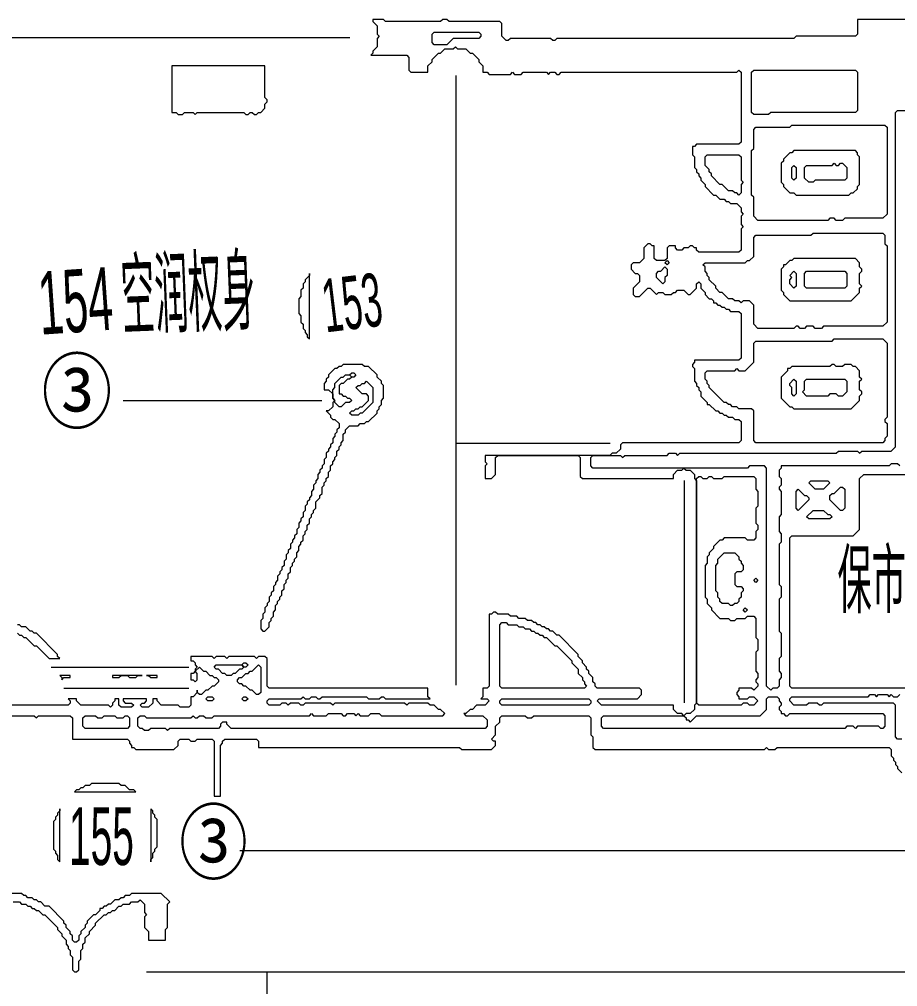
# Model space of a CAD drawing. Header units: millimetres. Extents: x 1 to 419, y 0 to 297.
# Drawn here: x 114.63 to 150.98, y 184.78 to 224.8 of the extents above; entities that cross this region are included whole.
import ezdxf

# ---------------------------------------------------------------- set-up
doc = ezdxf.new("R2010")
doc.units = ezdxf.units.MM
for name, color, linetype, lineweight in [('OCR_TEXT', 6, 'CONTINUOUS', 0), ('TRACE_CURVE', 6, 'CONTINUOUS', 0), ('TRACE_STRAIGHT', 5, 'CONTINUOUS', 0), ('TRACE_TEXT_SYMBOL', 6, 'CONTINUOUS', 0)]:
    doc.layers.add(name, color=color, linetype=linetype, lineweight=lineweight)
doc.styles.add('wqy-unicode', font='wqy-unicode')

msp = doc.modelspace()

# ---------------------------------------------------------------- linework, layer by layer
at = {"layer": 'TRACE_CURVE', "color": 6}
for points in [[(129.26, 224.803), (129.26, 224.716), (129.435, 224.541), (129.435, 224.19), (129.522, 224.103), (129.435, 224.015), (129.435, 223.665), (129.26, 223.49), (129.26, 223.402), (129.172, 223.315), (130.661, 223.315), (130.748, 223.227), (130.748, 222.701), (130.836, 222.614), (131.537, 222.614), (131.537, 222.877), (131.712, 223.052), (131.712, 223.139), (131.974, 223.402), (132.062, 223.402), (132.237, 223.577), (132.588, 223.577), (132.675, 223.665), (132.763, 223.577), (133.113, 223.577), (133.288, 223.402), (133.376, 223.402), (133.638, 223.139), (133.638, 223.052), (133.814, 222.877), (133.814, 222.614), (133.989, 222.614), (134.076, 222.526), (134.952, 222.526), (135.04, 222.614), (135.127, 222.526), (135.39, 222.526), (135.477, 222.614), (136.441, 222.614), (136.528, 222.526), (136.616, 222.614), (136.791, 222.614), (136.879, 222.526), (136.966, 222.526), (137.054, 222.614), (144.322, 222.614), (144.41, 222.701), (144.498, 222.614), (144.498, 219.724), (144.41, 219.636), (142.659, 219.636), (142.571, 219.549), (142.483, 219.549), (142.483, 219.199), (142.571, 219.111), (142.571, 218.673), (142.659, 218.585), (142.659, 218.498), (142.746, 218.41), (142.746, 218.323), (142.834, 218.235), (142.834, 218.148), (143.009, 217.972), (143.009, 217.885)], [(153.08, 224.803), (149.314, 224.803), (149.314, 224.19), (149.227, 224.103), (146.775, 224.103), (146.687, 224.015), (136.879, 224.015), (136.791, 223.928), (136.704, 223.928), (136.616, 224.015), (134.952, 224.015), (134.864, 223.928), (134.777, 223.928), (134.602, 224.103), (134.602, 224.628), (134.514, 224.716), (132.412, 224.716), (132.325, 224.803), (132.15, 224.803), (132.062, 224.716), (129.785, 224.716), (129.698, 224.803), (129.26, 224.803)], [(146.074, 205.449), (146.074, 205.362), (146.162, 205.274), (146.162, 204.311), (146.074, 204.223), (146.074, 203.61), (146.162, 203.523), (146.162, 203.172), (146.074, 203.085), (146.074, 201.421), (146.162, 201.333), (146.162, 200.895), (146.074, 200.808), (146.074, 199.494), (146.162, 199.407), (146.162, 198.443), (146.074, 198.356), (146.074, 197.83), (146.162, 197.743), (146.162, 197.568), (146.074, 197.48), (146.074, 197.217), (145.986, 197.13), (145.811, 197.13), (145.724, 197.042), (145.549, 197.217), (145.549, 206.238), (145.461, 206.325), (144.848, 206.325), (144.76, 206.238), (138.367, 206.238), (138.28, 206.325), (138.28, 206.675), (138.367, 206.763), (139.506, 206.763), (139.593, 206.675), (139.681, 206.763), (141.433, 206.763), (141.52, 206.851), (141.783, 206.851), (141.87, 206.763), (141.958, 206.851), (148.438, 206.851), (148.526, 206.938), (149.314, 206.938), (149.402, 206.851), (149.489, 206.938), (150.715, 206.938), (150.891, 207.113), (150.891, 220.95)], [(150.891, 220.95), (150.978, 221.038), (151.328, 221.038)], [(143.009, 217.885), (143.359, 217.535), (143.447, 217.535), (143.622, 217.359), (143.797, 217.359), (143.885, 217.272), (143.972, 217.272), (144.06, 217.184), (144.322, 217.184), (144.498, 217.009), (144.498, 216.834), (144.585, 216.746), (144.498, 216.659), (144.498, 216.309), (144.585, 216.221), (144.498, 216.133), (144.498, 215.258), (144.41, 215.17), (142.746, 215.17), (142.659, 215.258), (142.659, 215.345), (142.571, 215.345), (142.483, 215.433), (142.396, 215.433), (142.308, 215.345), (142.133, 215.345), (142.046, 215.258), (141.87, 215.258), (141.783, 215.345), (141.783, 215.433), (141.52, 215.433), (141.433, 215.345), (141.433, 214.907), (141.345, 214.82), (140.995, 214.82), (140.907, 214.907), (140.907, 215.433), (140.82, 215.433), (140.732, 215.52), (140.644, 215.52), (140.469, 215.345), (140.469, 214.907), (140.294, 214.732), (140.031, 214.732), (139.944, 214.645), (139.944, 214.47), (140.119, 214.294), (140.206, 214.294), (140.294, 214.207), (140.294, 213.944), (140.031, 213.681), (140.031, 213.419), (140.119, 213.331), (140.294, 213.331), (140.644, 213.681), (140.732, 213.681), (140.995, 213.419), (141.082, 213.506), (141.257, 213.506), (141.345, 213.419), (141.608, 213.419), (141.695, 213.506), (141.783, 213.506), (141.87, 213.594)], [(141.87, 213.594), (142.133, 213.594), (142.308, 213.419), (142.396, 213.419), (142.659, 213.681), (142.659, 213.856), (142.746, 213.944), (142.834, 213.856), (142.834, 213.681), (143.009, 213.506), (143.009, 213.419), (143.184, 213.243), (143.272, 213.243), (143.359, 213.156), (143.359, 213.068), (143.447, 213.068), (143.534, 212.981), (143.622, 212.981), (143.709, 212.893), (143.797, 212.893), (143.885, 212.806), (143.972, 212.806), (144.06, 212.718), (144.41, 212.718), (144.498, 212.63), (144.498, 210.791), (144.41, 210.704), (142.571, 210.704), (142.571, 210.616), (142.483, 210.529), (142.483, 210.441), (142.571, 210.354), (142.571, 209.828), (142.659, 209.74), (142.659, 209.653), (142.746, 209.565), (142.746, 209.478), (142.834, 209.39), (142.834, 209.215), (143.096, 208.952), (143.096, 208.865), (143.184, 208.865), (143.447, 208.602), (143.534, 208.602), (143.622, 208.514), (143.709, 208.514), (143.797, 208.427), (143.885, 208.427), (143.972, 208.339), (144.147, 208.339), (144.235, 208.252), (144.41, 208.252), (144.498, 208.164), (144.498, 207.376), (144.41, 207.288), (139.593, 207.288), (139.506, 207.201), (139.506, 207.026), (139.331, 206.851), (139.156, 206.851), (139.068, 206.763), (133.901, 206.763), (133.901, 206.5), (133.989, 206.413)], [(133.989, 206.413), (133.901, 206.325), (133.901, 205.8), (134.164, 205.8), (134.339, 205.975), (134.339, 206.675), (134.427, 206.763), (137.754, 206.763), (137.842, 206.675), (137.842, 205.887), (137.93, 205.8), (141.695, 205.8), (141.695, 205.975), (141.87, 206.15), (142.046, 206.15), (142.133, 206.238), (142.221, 206.15), (142.396, 206.15), (142.571, 205.975), (142.571, 205.8), (142.659, 205.712), (142.659, 196.517), (142.571, 196.429), (142.571, 196.254), (142.396, 196.079), (142.221, 196.079), (142.133, 195.991), (142.046, 196.079), (141.87, 196.079), (141.695, 196.254), (141.695, 196.429), (138.718, 196.429), (138.543, 196.604), (138.63, 196.692), (140.206, 196.692), (140.382, 196.867), (140.382, 197.042), (140.294, 197.13), (138.543, 197.13), (138.455, 197.217), (138.455, 197.305), (138.367, 197.393), (138.367, 197.568), (138.192, 197.743), (138.192, 197.83), (138.105, 197.918), (138.105, 198.006), (137.93, 198.181), (137.93, 198.268), (137.754, 198.443), (137.754, 198.531), (136.966, 199.319), (136.879, 199.319), (136.704, 199.494), (136.616, 199.494), (136.528, 199.582), (136.441, 199.582), (136.353, 199.669), (136.266, 199.669), (136.178, 199.757), (136.09, 199.757), (136.003, 199.845), (135.915, 199.845), (135.828, 199.932)], [(151.066, 206.325), (150.978, 206.413), (150.715, 206.413), (150.628, 206.325), (146.162, 206.325), (146.162, 206.238), (146.074, 206.15), (146.074, 205.887), (146.162, 205.8), (146.162, 205.537), (146.074, 205.449)], [(142.659, 205.8), (142.746, 205.887), (142.834, 205.887), (142.921, 205.8), (143.096, 205.8), (143.184, 205.887), (143.272, 205.887), (143.359, 205.8), (143.709, 205.8), (143.797, 205.887), (145.023, 205.887), (145.111, 205.8), (145.111, 205.362), (145.198, 205.274), (145.198, 204.661), (145.111, 204.574), (145.111, 203.961), (145.198, 203.873), (145.198, 203.698), (145.111, 203.61), (145.111, 203.348), (145.023, 203.26), (144.76, 203.26), (144.673, 203.348), (143.797, 203.348), (143.709, 203.26), (143.622, 203.26), (143.359, 202.997), (143.359, 202.91), (143.184, 202.735), (143.184, 202.647), (143.096, 202.559), (143.096, 202.297), (143.009, 202.209), (143.009, 200.895), (143.096, 200.808), (143.096, 200.633), (143.272, 200.458), (143.272, 200.37), (143.622, 200.02), (143.972, 200.02), (144.06, 199.932), (144.235, 199.932), (144.322, 200.02), (144.673, 200.02), (144.76, 200.107), (145.023, 200.107), (145.111, 200.02), (145.111, 199.232), (145.198, 199.144), (145.198, 198.706), (145.111, 198.619), (145.111, 197.83), (145.198, 197.743), (145.198, 197.568), (145.111, 197.48), (145.111, 197.393), (145.198, 197.305), (145.198, 197.217), (145.023, 197.042), (144.935, 197.13), (144.41, 197.13), (144.41, 197.042), (144.322, 196.955)], [(144.322, 196.955), (144.322, 196.867), (144.41, 196.779), (144.41, 196.692), (144.76, 196.692), (144.848, 196.779), (145.023, 196.779), (145.198, 196.604), (145.023, 196.429), (144.848, 196.429), (144.76, 196.517), (144.585, 196.517), (144.498, 196.429), (142.746, 196.429), (142.659, 196.517), (142.659, 205.8)], [(152.204, 198.356), (152.204, 198.181), (152.292, 198.093), (152.292, 197.918), (152.467, 197.743), (152.467, 197.655), (152.905, 197.217), (152.817, 197.13), (146.599, 197.13), (146.512, 197.217), (146.512, 203.348), (146.599, 203.435), (149.139, 203.435), (149.402, 203.698), (149.402, 205.8), (149.577, 205.975)], [(149.577, 205.975), (155.707, 205.975)], [(135.828, 199.932), (135.653, 199.932), (135.565, 200.02), (135.302, 200.02), (135.215, 200.107), (134.952, 200.107), (134.864, 200.195), (134.427, 200.195), (134.339, 200.282), (134.251, 200.282), (134.164, 200.195), (134.076, 200.195), (134.076, 197.217), (133.989, 197.13), (133.814, 197.13), (133.814, 196.779), (133.726, 196.692), (133.989, 196.692), (134.076, 196.604), (133.901, 196.429), (133.551, 196.429), (133.376, 196.254), (133.288, 196.254), (133.113, 196.079), (133.025, 196.079), (133.113, 195.991), (133.814, 195.991), (133.989, 195.816), (133.989, 195.553), (133.901, 195.466), (123.392, 195.466), (123.217, 195.641), (123.217, 195.729), (123.042, 195.729), (122.954, 195.641), (122.954, 195.553), (122.867, 195.466), (120.853, 195.466), (120.765, 195.378), (120.677, 195.466), (120.064, 195.466), (119.977, 195.378), (119.802, 195.378), (119.714, 195.466), (119.627, 195.466), (119.539, 195.553), (119.539, 195.904), (119.627, 195.991), (119.802, 195.991), (119.889, 195.904), (121.728, 195.904), (121.816, 195.991), (121.903, 195.904), (121.991, 195.904), (122.079, 195.991), (122.254, 195.991), (122.341, 195.904), (122.604, 195.904), (122.692, 195.991), (126.632, 195.991), (126.72, 196.079), (126.808, 195.991), (127.333, 195.991), (127.421, 196.079)], [(114.547, 199.407), (114.635, 199.319), (114.722, 199.319), (114.81, 199.232), (114.898, 199.232), (115.248, 198.881), (115.335, 198.881), (115.861, 198.356), (116.299, 198.356), (116.211, 198.443), (116.211, 198.531), (115.335, 199.407), (115.248, 199.407), (115.16, 199.494), (115.073, 199.494), (114.898, 199.669), (114.722, 199.669), (114.635, 199.757), (114.547, 199.757)], [(124.356, 198.443), (123.305, 198.443), (123.217, 198.356), (123.129, 198.443), (122.779, 198.443), (122.692, 198.356), (122.604, 198.443), (121.728, 198.443), (121.728, 198.268), (121.816, 198.268), (121.903, 198.181), (121.903, 198.093), (121.991, 198.006), (121.903, 197.918), (121.903, 197.83), (121.816, 197.743), (121.728, 197.743), (121.728, 197.48), (121.816, 197.48), (121.903, 197.393), (121.991, 197.48), (121.991, 197.743), (121.903, 197.83), (122.079, 198.006), (122.254, 197.83), (122.341, 197.83), (122.516, 197.655), (122.604, 197.655), (122.692, 197.568), (122.779, 197.568), (122.867, 197.48), (122.867, 197.393), (122.692, 197.217), (122.604, 197.217), (122.429, 197.042), (122.341, 197.042), (122.166, 196.867), (122.079, 196.867), (121.991, 196.955), (121.991, 197.042), (121.991, 196.955), (121.816, 196.779), (121.728, 196.779), (121.728, 196.429), (121.641, 196.342), (121.29, 196.342), (121.203, 196.429), (120.502, 196.429), (120.327, 196.604), (120.327, 196.692), (120.152, 196.692), (120.152, 196.517), (119.977, 196.342), (119.714, 196.342), (119.627, 196.429), (119.714, 196.517), (119.802, 196.517), (119.889, 196.604), (119.889, 196.692), (118.926, 196.692), (118.926, 196.604), (119.013, 196.517), (119.276, 196.517), (119.364, 196.429)], [(127.421, 196.079), (127.946, 196.079), (128.034, 195.991), (128.121, 195.991), (128.209, 196.079), (128.472, 196.079), (128.559, 195.991), (128.647, 196.079), (128.734, 195.991), (129.085, 195.991), (129.172, 196.079), (129.522, 196.079), (129.61, 195.991), (132.15, 195.991), (132.237, 196.079), (132.062, 196.254), (131.974, 196.254), (131.799, 196.429), (131.624, 196.429), (131.537, 196.517), (130.748, 196.517), (130.661, 196.429), (130.573, 196.517), (127.683, 196.517), (127.596, 196.429), (127.508, 196.517), (126.457, 196.517), (126.37, 196.429), (126.282, 196.429), (126.195, 196.517), (125.844, 196.517), (125.757, 196.429), (125.669, 196.517), (125.494, 196.517), (125.406, 196.429), (124.969, 196.429), (124.881, 196.517), (124.881, 196.604), (124.969, 196.692), (126.282, 196.692), (126.37, 196.779), (126.457, 196.692), (126.632, 196.692), (126.72, 196.779), (126.895, 196.779), (126.983, 196.692), (127.07, 196.692), (127.158, 196.779), (128.997, 196.779), (129.085, 196.692), (129.522, 196.692), (129.61, 196.779), (129.698, 196.779), (129.785, 196.692), (131.624, 196.692), (131.537, 196.779), (131.537, 197.13), (124.969, 197.13), (124.881, 197.217), (124.881, 198.356), (124.793, 198.443), (124.531, 198.443), (124.443, 198.356), (124.356, 198.443)], [(119.364, 196.429), (119.276, 196.342), (118.838, 196.342), (118.751, 196.429), (118.751, 196.692), (118.576, 196.692), (118.576, 196.604), (118.488, 196.517), (118.488, 196.429), (118.4, 196.342), (118.313, 196.429), (117.174, 196.429), (116.999, 196.604), (116.999, 196.692), (116.649, 196.692), (116.737, 196.604), (116.737, 196.517), (116.649, 196.429), (113.058, 196.429)], [(151.153, 195.028), (150.978, 195.028), (150.891, 195.116), (150.891, 196.429), (150.803, 196.517), (147.913, 196.517), (147.825, 196.429), (147.738, 196.429), (147.65, 196.517), (147.3, 196.517), (147.212, 196.429), (146.687, 196.429), (146.512, 196.604), (146.512, 196.692), (146.599, 196.779), (149.752, 196.779), (149.84, 196.867), (150.015, 196.867), (150.102, 196.779), (150.19, 196.867), (150.54, 196.867), (150.628, 196.779), (150.715, 196.867), (150.803, 196.779), (150.978, 196.779), (151.066, 196.867)], [(113.058, 195.991), (115.248, 195.991), (115.335, 195.904), (115.423, 195.991), (116.737, 195.991), (116.824, 195.904), (116.824, 195.028), (119.101, 195.028), (119.189, 194.94), (119.189, 194.853), (119.276, 194.765), (119.276, 194.678), (119.364, 194.678), (119.451, 194.59), (121.028, 194.59), (121.203, 194.765), (121.203, 194.94), (121.29, 195.028), (121.641, 195.028), (121.728, 194.94), (121.903, 194.94), (121.991, 195.028), (122.604, 195.028), (122.692, 194.94), (122.692, 192.664), (122.954, 192.664), (122.954, 194.765), (123.042, 194.853), (123.042, 194.94), (123.129, 195.028), (124.443, 195.028), (124.531, 194.94), (124.531, 194.678), (132.85, 194.678), (132.938, 194.59), (134.164, 194.59), (134.339, 194.765), (134.339, 194.94), (134.251, 194.94), (134.164, 195.028), (134.339, 195.203), (134.339, 195.553), (134.514, 195.729), (134.514, 195.904), (134.602, 195.991), (135.565, 195.991), (135.653, 195.904), (135.828, 195.904), (135.915, 195.991), (138.192, 195.991), (138.28, 195.904), (138.28, 195.203), (138.367, 195.116), (138.367, 194.678), (138.455, 194.59), (145.461, 194.59)], [(145.461, 194.59), (145.549, 194.678), (145.636, 194.59), (145.899, 194.59), (145.986, 194.678), (150.628, 194.678), (150.715, 194.59), (150.715, 194.327), (150.803, 194.24), (150.803, 194.152), (150.891, 194.065), (150.891, 193.977), (150.978, 193.89), (150.978, 193.802), (151.153, 193.627)]]:
    msp.add_lwpolyline(points, dxfattribs=at)
for points in [[(131.712, 224.19), (131.799, 224.278), (133.638, 224.278), (133.726, 224.19), (133.726, 224.103), (133.638, 224.015), (132.588, 224.015), (132.325, 223.752), (131.799, 223.752), (131.712, 223.84)], [(144.935, 222.614), (145.023, 222.701), (149.227, 222.701), (149.314, 222.614), (149.314, 221.038), (149.227, 220.95), (145.724, 220.95), (145.636, 220.862), (145.023, 220.862), (144.935, 220.95)], [(146.512, 220.337), (146.599, 220.425), (150.453, 220.425), (150.54, 220.337), (150.54, 216.746), (150.365, 216.571), (148.789, 216.571), (148.701, 216.484), (148.438, 216.484), (148.351, 216.571), (148.176, 216.571), (148.088, 216.484), (145.198, 216.484), (145.023, 216.659), (145.023, 217.447), (144.935, 217.535), (144.935, 219.374), (145.023, 219.461), (145.023, 220.249), (145.111, 220.337)], [(143.009, 219.111), (143.096, 219.199), (144.41, 219.199), (144.498, 219.111), (144.498, 218.148), (144.585, 218.06), (144.498, 217.972), (144.498, 217.622), (144.41, 217.535), (144.322, 217.622), (144.235, 217.622), (144.147, 217.71), (143.972, 217.71), (143.709, 217.972), (143.622, 217.972), (143.272, 218.323), (143.272, 218.41), (143.184, 218.498), (143.184, 218.585), (143.009, 218.761)], [(147.388, 215.871), (147.475, 215.958), (150.365, 215.958), (150.453, 215.871), (150.453, 215.52), (150.54, 215.433), (150.54, 212.28), (150.365, 212.105), (147.913, 212.105), (147.825, 212.017), (147.563, 212.017), (147.475, 212.105), (147.212, 212.105), (147.125, 212.017), (146.95, 212.017), (146.862, 212.105), (146.775, 212.105), (146.687, 212.017), (145.198, 212.017), (145.023, 212.193), (145.023, 212.981), (144.848, 213.156), (144.585, 213.156), (144.498, 213.068), (144.41, 213.156), (144.235, 213.156), (144.147, 213.243), (143.972, 213.243), (143.709, 213.506), (143.622, 213.506), (143.447, 213.681), (143.447, 213.769), (143.184, 214.032), (143.184, 214.119), (143.096, 214.207), (143.096, 214.294), (143.009, 214.382), (143.009, 214.557), (142.921, 214.645), (143.009, 214.732), (144.673, 214.732), (144.76, 214.82), (144.848, 214.82), (145.023, 214.995), (145.023, 215.783), (145.111, 215.871)], [(141.345, 214.557), (141.433, 214.47), (141.433, 214.207), (141.345, 214.119), (141.345, 213.944), (141.257, 213.856), (140.995, 214.119), (140.995, 214.294), (141.082, 214.382), (141.17, 214.382)], [(141.345, 214.732), (141.433, 214.82), (141.52, 214.732), (141.433, 214.645)], [(148.263, 211.492), (148.351, 211.58), (150.365, 211.58), (150.54, 211.404), (150.54, 208.339), (150.453, 208.252), (150.453, 208.164), (150.54, 208.077), (150.54, 207.551), (150.453, 207.464), (150.453, 207.376), (150.365, 207.288), (145.111, 207.288), (145.023, 207.376), (145.023, 208.602), (144.935, 208.69), (144.41, 208.69), (144.322, 208.777), (144.147, 208.777), (144.06, 208.865), (143.972, 208.865), (143.885, 208.952), (143.797, 208.952), (143.184, 209.565), (143.184, 209.653), (143.096, 209.74), (143.096, 209.828), (143.009, 209.916), (143.009, 210.178), (143.096, 210.266), (144.235, 210.266), (144.322, 210.354), (144.41, 210.266), (144.673, 210.266), (145.023, 210.616), (145.023, 211.404), (145.111, 211.492)], [(147.3, 205.624), (147.388, 205.712), (148.088, 205.712), (148.176, 205.624), (147.913, 205.362), (147.563, 205.362)], [(146.775, 205.274), (146.862, 205.362), (147.125, 205.099), (147.212, 205.099), (147.3, 205.011), (147.3, 204.924), (146.862, 204.486), (146.775, 204.574)], [(148.614, 205.449), (148.701, 205.449), (148.789, 205.362), (148.789, 204.574), (148.701, 204.486), (148.614, 204.486), (148.176, 204.924), (148.176, 205.099), (148.263, 205.187), (148.351, 205.187)], [(147.475, 204.486), (147.913, 204.486), (148.088, 204.311), (148.176, 204.311), (148.263, 204.223), (148.176, 204.136), (147.3, 204.136), (147.212, 204.223)], [(143.797, 202.735), (144.235, 202.735), (144.41, 202.559), (144.41, 202.472), (144.498, 202.384), (144.498, 202.297), (144.585, 202.209), (144.585, 202.034), (144.498, 201.946), (144.322, 201.946), (144.235, 201.859), (144.235, 201.421), (144.322, 201.333), (144.498, 201.333), (144.585, 201.246), (144.585, 201.158), (144.498, 201.071), (144.498, 200.895), (144.41, 200.808), (144.41, 200.72), (144.322, 200.633), (144.235, 200.633), (144.147, 200.545), (144.06, 200.545), (143.972, 200.633), (143.709, 200.633), (143.622, 200.72), (143.622, 200.808), (143.534, 200.895), (143.534, 201.071), (143.447, 201.158), (143.447, 202.209), (143.534, 202.297), (143.534, 202.472)], [(145.023, 201.596), (145.111, 201.684), (145.198, 201.596), (145.111, 201.509)], [(144.585, 200.37), (144.673, 200.458), (144.76, 200.37), (144.673, 200.282)], [(134.514, 199.757), (134.602, 199.845), (134.777, 199.845), (134.864, 199.757), (135.215, 199.757), (135.302, 199.669), (135.477, 199.669), (135.565, 199.582), (135.74, 199.582), (135.828, 199.494), (135.915, 199.494), (136.003, 199.407), (136.09, 199.407), (136.178, 199.319), (136.266, 199.319), (136.353, 199.232), (136.441, 199.232), (136.791, 198.881), (136.879, 198.881), (137.492, 198.268), (137.492, 198.181), (137.754, 197.918), (137.754, 197.743), (137.93, 197.568), (137.93, 197.48), (138.017, 197.393), (138.017, 197.305), (138.105, 197.217), (138.017, 197.13), (134.602, 197.13), (134.514, 197.217)], [(123.83, 198.093), (123.918, 198.181), (124.005, 198.181), (124.093, 198.093), (124.005, 198.006), (123.918, 198.006)], [(122.692, 198.006), (122.779, 198.093), (123.83, 198.093), (123.918, 198.006), (123.83, 197.918), (123.743, 197.918), (123.567, 197.743), (123.48, 197.743), (123.392, 197.655), (123.217, 197.655), (123.129, 197.743), (123.042, 197.743), (122.867, 197.918), (122.779, 197.918)], [(124.531, 198.093), (124.618, 198.006), (124.618, 196.955), (124.531, 196.867), (124.443, 196.867), (124.268, 197.042), (124.18, 197.042), (124.005, 197.217), (123.918, 197.217), (123.83, 197.305), (123.743, 197.305), (123.655, 197.393), (123.655, 197.48), (123.743, 197.568), (123.83, 197.568), (124.005, 197.743), (124.093, 197.743), (124.18, 197.83), (124.268, 197.83)], [(122.341, 196.692), (122.429, 196.779), (122.604, 196.779), (122.692, 196.692), (122.604, 196.604), (122.429, 196.604)], [(123.83, 196.692), (123.918, 196.779), (124.005, 196.779), (124.093, 196.692), (124.005, 196.604), (123.918, 196.604)], [(134.514, 196.604), (134.602, 196.692), (138.192, 196.692), (138.28, 196.604), (138.28, 196.517), (138.192, 196.429), (134.602, 196.429), (134.514, 196.517)], [(145.549, 196.692), (145.636, 196.779), (145.986, 196.779), (146.074, 196.692), (146.074, 196.604), (146.162, 196.517), (146.162, 196.429), (146.074, 196.342), (146.074, 196.254), (146.162, 196.166), (146.162, 196.079), (146.249, 196.079), (146.337, 195.991), (146.424, 195.991), (146.512, 196.079), (150.365, 196.079), (150.453, 195.991), (150.453, 195.553), (150.365, 195.466), (150.278, 195.466), (150.19, 195.553), (149.314, 195.553), (149.227, 195.466), (149.139, 195.553), (148.876, 195.553), (148.789, 195.466), (138.805, 195.466), (138.718, 195.553), (138.718, 195.904), (138.805, 195.991), (142.133, 195.991), (142.221, 195.904), (142.221, 195.816), (142.308, 195.816), (142.396, 195.729), (142.659, 195.991), (145.286, 195.991), (145.549, 196.254)], [(117.262, 195.904), (117.35, 195.991), (117.787, 195.991), (117.875, 195.904), (118.05, 195.904), (118.138, 195.991), (118.576, 195.991), (118.663, 195.904), (118.926, 195.904), (119.013, 195.991), (119.101, 195.991), (119.189, 195.904), (119.189, 195.553), (119.101, 195.466), (117.35, 195.466), (117.262, 195.553)]]:
    msp.add_lwpolyline(points, close=True, dxfattribs=at)
at = {"layer": 'TRACE_STRAIGHT', "color": 5}
for p, q in [((110.085, 224.059), (128.3, 224.059)), ((132.689, 222.479), (132.689, 197.261)), ((118.926, 209.031), (127.153, 209.031)), ((132.689, 207.272), (139.08, 207.272)), ((142.148, 205.723), (142.148, 196.522)), ((115.948, 198.006), (121.641, 198.006)), ((116.474, 197.13), (121.641, 197.13)), ((123.753, 190.41), (159.002, 190.41)), ((119.889, 185.398), (152.111, 185.398)), ((124.877, 185.398), (124.877, 155.269))]:
    msp.add_line(p, q, dxfattribs=at)
at = {"layer": 'TRACE_TEXT_SYMBOL', "color": 6}
for points in [[(120.94, 222.877), (120.94, 220.95), (121.115, 220.95), (121.203, 220.862), (121.378, 220.862), (121.466, 220.95), (121.816, 220.95), (121.903, 220.862), (121.991, 220.95), (123.918, 220.95), (124.005, 220.862), (124.093, 220.862), (124.18, 220.95), (124.268, 220.95), (124.356, 220.862), (124.443, 220.862), (124.531, 220.95), (124.618, 220.95), (124.793, 221.125), (124.793, 221.3), (124.881, 221.388), (124.881, 221.475), (124.793, 221.563), (124.793, 222.877)], [(146.687, 219.374), (146.599, 219.286), (146.512, 219.286), (146.249, 219.023), (146.249, 218.936), (146.162, 218.848), (146.162, 218.06), (146.249, 217.972), (146.249, 217.885), (146.512, 217.622), (146.687, 217.622), (146.775, 217.535), (148.964, 217.535), (149.051, 217.622), (149.139, 217.622), (149.314, 217.797), (149.314, 217.885), (149.402, 217.972), (149.402, 219.111), (149.314, 219.199), (149.314, 219.286), (149.227, 219.374)], [(146.599, 218.673), (146.687, 218.761), (146.775, 218.673), (146.775, 218.235), (146.687, 218.148), (146.599, 218.235)], [(148.263, 218.761), (148.351, 218.848), (148.438, 218.761), (148.526, 218.761), (148.614, 218.848), (148.701, 218.848), (148.876, 218.673), (148.876, 218.235), (148.789, 218.148), (147.563, 218.148), (147.475, 218.06), (147.3, 218.06), (147.125, 218.235), (147.125, 218.673), (147.212, 218.761)], [(146.687, 214.907), (146.599, 214.82), (146.512, 214.82), (146.337, 214.645), (146.249, 214.645), (146.249, 214.557), (146.162, 214.47), (146.162, 213.594), (146.249, 213.506), (146.249, 213.419), (146.512, 213.156), (149.051, 213.156), (149.402, 213.506), (149.402, 213.681), (149.489, 213.769), (149.402, 213.856), (149.402, 214.294), (149.489, 214.382), (149.489, 214.47), (149.402, 214.557), (149.402, 214.732), (149.227, 214.907)], [(126.632, 214.294), (126.632, 214.207), (126.457, 214.032), (126.457, 213.944), (126.37, 213.856), (126.37, 213.681), (126.282, 213.594), (126.282, 213.331), (126.195, 213.243), (126.195, 212.63), (126.282, 212.543), (126.282, 212.28), (126.37, 212.193), (126.37, 212.017), (126.457, 211.93), (126.457, 211.842), (126.545, 211.755), (126.545, 211.667), (126.632, 211.58)], [(146.687, 214.382), (146.775, 214.294), (146.775, 213.769), (146.687, 213.681), (146.512, 213.856), (146.512, 214.032), (146.599, 214.119), (146.512, 214.207)], [(147.125, 214.294), (147.212, 214.382), (148.789, 214.382), (148.876, 214.294), (148.876, 213.769), (148.789, 213.681), (147.212, 213.681), (147.125, 213.769)], [(148.263, 210.529), (148.176, 210.441), (146.599, 210.441), (146.512, 210.354), (146.424, 210.354), (146.424, 210.266), (146.162, 210.003), (146.162, 209.127), (146.512, 208.777), (146.599, 208.777), (146.687, 208.69), (149.051, 208.69), (149.402, 209.04), (149.402, 209.215), (149.489, 209.303), (149.489, 209.39), (149.402, 209.478), (149.402, 209.828), (149.489, 209.916), (149.402, 210.003), (149.402, 210.266), (149.227, 210.441), (149.139, 210.441), (149.051, 210.529), (148.789, 210.529), (148.701, 210.441), (148.438, 210.441), (148.351, 210.529)], [(128.296, 210.091), (128.384, 210.178), (128.472, 210.178), (128.559, 210.091), (128.472, 210.003), (128.384, 210.003)], [(128.034, 210.003), (128.121, 210.091), (128.296, 210.091), (128.384, 210.003), (128.296, 209.916), (128.209, 209.916), (128.034, 209.74), (127.946, 209.74), (127.859, 209.653), (127.859, 209.303), (127.946, 209.303), (128.034, 209.215), (128.121, 209.215), (128.209, 209.127), (128.296, 209.127), (128.384, 209.04), (128.296, 208.952), (128.121, 208.952), (127.946, 208.777), (127.859, 208.777), (127.683, 208.952), (127.683, 209.04), (127.596, 209.127), (127.596, 209.478), (127.683, 209.565), (127.683, 209.74), (127.946, 210.003)], [(128.909, 209.74), (128.997, 209.828), (129.26, 209.565), (129.26, 208.952), (128.822, 208.514), (128.734, 208.514), (128.647, 208.427), (128.384, 208.427), (128.296, 208.514), (128.384, 208.602), (128.472, 208.602), (128.559, 208.69), (128.647, 208.69), (128.734, 208.777), (128.822, 208.777), (129.085, 209.04), (129.085, 209.215), (128.997, 209.303), (128.822, 209.303), (128.559, 209.565), (128.647, 209.653), (128.734, 209.653), (128.822, 209.74)], [(146.687, 209.916), (146.775, 209.828), (146.775, 209.303), (146.687, 209.215), (146.599, 209.303), (146.599, 209.565), (146.512, 209.653), (146.512, 209.74)], [(147.125, 209.828), (147.212, 209.916), (148.789, 209.916), (148.876, 209.828), (148.876, 209.39), (148.701, 209.215), (148.526, 209.215), (148.438, 209.303), (148.176, 209.303), (148.088, 209.215), (147.212, 209.215), (147.037, 209.39), (147.125, 209.478)], [(116.299, 197.655), (116.386, 197.568), (116.386, 197.48), (116.474, 197.568), (116.737, 197.568), (116.737, 197.655)], [(118.488, 197.655), (118.488, 197.568), (118.751, 197.568), (118.838, 197.655), (119.101, 197.655), (119.189, 197.568), (119.451, 197.568), (119.539, 197.655), (119.714, 197.655)], [(119.889, 197.655), (119.977, 197.655), (120.064, 197.568), (120.327, 197.568), (120.327, 197.655)], [(117.612, 193.189), (117.525, 193.101), (117.35, 193.101), (117.262, 193.014), (117.174, 193.014), (117.087, 192.926), (116.999, 192.926), (116.912, 192.839), (119.451, 192.839), (119.364, 192.926), (119.189, 192.926), (119.013, 193.101), (118.838, 193.101), (118.751, 193.189)], [(116.299, 192.138), (116.299, 192.05), (116.211, 191.963), (116.211, 191.875), (116.124, 191.788), (116.124, 191.7), (116.036, 191.613), (116.036, 190.474), (116.124, 190.387), (116.124, 190.299), (116.211, 190.211), (116.211, 190.036), (116.299, 189.949)], [(120.064, 192.138), (120.064, 189.949), (120.064, 190.036), (120.152, 190.124), (120.152, 190.299), (120.24, 190.387), (120.24, 190.474), (120.327, 190.562), (120.327, 191.7), (120.24, 191.788), (120.24, 191.875), (120.152, 191.963), (120.152, 192.05)]]:
    msp.add_lwpolyline(points, close=True, dxfattribs=at)
for points in [[(128.034, 210.529), (127.946, 210.441), (127.859, 210.441), (127.771, 210.354), (127.683, 210.354), (127.421, 210.091), (127.421, 210.003), (127.333, 209.916), (127.333, 209.828), (127.245, 209.74), (127.245, 209.478), (127.421, 209.478), (127.596, 209.303), (127.596, 209.127), (127.683, 209.04), (127.596, 208.952), (127.596, 208.777), (127.421, 208.602), (127.333, 208.602), (127.508, 208.427), (127.508, 208.339), (127.596, 208.252), (127.683, 208.252), (127.859, 208.077), (127.859, 207.901), (127.771, 207.814), (127.771, 207.726), (127.683, 207.639), (127.683, 207.551), (127.596, 207.464), (127.596, 207.288), (127.508, 207.201), (127.508, 207.113), (127.421, 207.026), (127.421, 206.938), (127.333, 206.851), (127.333, 206.675), (127.245, 206.588), (127.245, 206.413), (127.158, 206.325), (127.158, 206.238), (127.07, 206.15), (127.07, 206.062), (126.983, 205.975), (126.983, 205.8), (126.895, 205.712), (126.895, 205.624), (126.808, 205.537), (126.808, 205.362), (126.72, 205.274), (126.72, 205.099), (126.632, 205.011), (126.632, 204.924), (126.545, 204.836), (126.545, 204.749), (126.457, 204.661), (126.457, 204.486), (126.37, 204.398), (126.37, 204.223), (126.282, 204.136), (126.282, 204.048), (126.195, 203.961), (126.195, 203.785), (126.107, 203.698)], [(129.435, 210.003), (129.435, 210.091), (129.085, 210.441), (128.909, 210.441), (128.822, 210.529), (128.034, 210.529)], [(126.019, 202.472), (126.107, 202.559), (126.107, 202.735), (126.195, 202.822), (126.195, 202.997), (126.282, 203.085), (126.282, 203.172), (126.37, 203.26), (126.37, 203.435), (126.457, 203.523), (126.457, 203.61), (126.545, 203.698), (126.545, 203.873), (126.632, 203.961), (126.632, 204.136), (126.72, 204.223), (126.72, 204.311), (126.808, 204.398), (126.808, 204.486), (126.895, 204.574), (126.895, 204.836), (127.07, 205.011), (127.07, 205.099), (127.158, 205.187), (127.158, 205.449), (127.245, 205.537), (127.245, 205.624), (127.333, 205.712), (127.333, 205.8), (127.421, 205.887), (127.421, 206.062), (127.508, 206.15), (127.508, 206.325), (127.596, 206.413), (127.596, 206.5), (127.683, 206.588), (127.683, 206.675), (127.771, 206.763), (127.771, 206.938), (127.859, 207.026), (127.859, 207.113), (127.946, 207.201), (127.946, 207.288), (128.034, 207.376), (128.034, 207.639), (128.121, 207.726), (128.121, 207.814), (128.296, 207.989), (128.647, 207.989), (128.734, 208.077), (128.909, 208.077), (128.997, 208.164), (129.085, 208.164), (129.435, 208.514), (129.435, 208.602), (129.522, 208.69), (129.522, 208.777), (129.61, 208.865), (129.61, 209.04), (129.698, 209.127), (129.698, 209.653), (129.61, 209.74), (129.61, 209.828), (129.435, 210.003)], [(126.107, 203.698), (126.107, 203.523), (126.019, 203.435), (126.019, 203.348), (125.932, 203.26), (125.932, 203.172), (125.844, 203.085), (125.844, 202.91), (125.757, 202.822), (125.757, 202.735), (125.669, 202.647), (125.669, 202.472), (125.582, 202.384), (125.582, 202.209), (125.494, 202.122), (125.494, 202.034), (125.406, 201.946), (125.406, 201.859), (125.319, 201.771), (125.319, 201.596), (125.231, 201.509), (125.231, 201.421), (125.144, 201.333), (125.144, 201.158), (125.056, 201.071), (125.056, 200.983), (124.969, 200.895), (124.969, 200.72), (124.881, 200.633), (124.881, 200.545), (124.793, 200.458), (124.793, 200.282), (124.706, 200.195), (124.706, 200.02), (124.618, 199.932), (124.618, 199.582), (124.706, 199.494), (124.793, 199.494), (124.969, 199.669), (124.969, 199.845), (125.056, 199.932), (125.056, 200.02), (125.144, 200.107), (125.144, 200.282), (125.231, 200.37), (125.231, 200.545), (125.319, 200.633), (125.319, 200.72), (125.406, 200.808), (125.406, 200.895), (125.494, 200.983), (125.494, 201.158), (125.582, 201.246), (125.582, 201.421), (125.669, 201.509), (125.669, 201.596), (125.757, 201.684), (125.757, 201.859), (125.844, 201.946), (125.844, 202.122), (125.932, 202.209), (125.932, 202.297), (126.019, 202.384), (126.019, 202.472)], [(118.926, 188.197), (119.189, 188.197), (119.276, 188.285), (119.539, 188.285), (119.627, 188.372), (119.802, 188.197), (119.802, 187.847), (119.889, 187.759), (119.802, 187.672), (119.802, 187.234), (119.977, 187.059), (119.977, 186.708), (120.677, 186.708), (120.677, 187.146), (120.765, 187.234), (120.765, 188.197), (120.853, 188.285), (120.502, 188.635), (119.276, 188.635), (119.189, 188.548), (119.013, 188.548), (118.926, 188.46), (118.838, 188.46), (118.751, 188.372), (118.576, 188.372), (118.4, 188.197), (118.313, 188.197), (118.225, 188.11), (118.138, 188.11), (118.05, 188.022), (117.963, 188.022), (117.963, 187.934), (117.787, 187.759), (117.7, 187.759), (117.437, 187.497), (117.437, 187.409), (117.35, 187.321), (117.35, 187.234), (117.174, 187.059), (117.174, 186.971), (117.087, 186.884), (117.087, 186.708), (116.999, 186.621), (116.912, 186.621), (116.824, 186.708), (116.824, 186.884), (116.737, 186.971), (116.737, 187.059), (116.561, 187.234), (116.561, 187.321), (116.474, 187.409), (116.474, 187.497), (115.861, 188.11), (115.686, 188.11), (115.511, 188.285), (115.423, 188.285), (115.335, 188.372), (115.248, 188.372), (115.16, 188.46), (114.985, 188.46), (114.898, 188.548), (114.81, 188.548), (114.722, 188.635), (113.409, 188.635)], [(114.372, 188.285), (114.635, 188.285), (114.722, 188.197), (114.898, 188.197), (114.985, 188.11), (115.073, 188.11), (115.16, 188.022), (115.248, 188.022), (115.335, 187.934), (115.423, 187.934), (115.598, 187.759), (115.686, 187.759), (116.211, 187.234), (116.211, 187.146), (116.386, 186.971), (116.386, 186.884), (116.561, 186.708), (116.561, 186.533), (116.649, 186.446), (116.649, 186.358), (116.737, 186.271), (116.737, 186.095), (116.824, 186.008), (116.824, 185.482), (116.912, 185.395), (116.999, 185.395), (117.087, 185.482), (117.087, 185.833), (117.174, 185.92), (117.174, 186.271), (117.262, 186.358), (117.262, 186.533), (117.35, 186.621), (117.35, 186.796), (117.525, 186.971), (117.525, 187.059), (117.787, 187.321), (117.787, 187.409), (118.138, 187.759), (118.225, 187.759), (118.313, 187.847), (118.4, 187.847), (118.488, 187.934), (118.576, 187.934), (118.751, 188.11), (118.838, 188.11), (118.926, 188.197)]]:
    msp.add_lwpolyline(points, dxfattribs=at)

# ---------------------------------------------------------------- texts
at = {"layer": 'OCR_TEXT', "color": 6, "style": 'wqy-unicode'}
for s, height, rotation, width, p in [('空润权身', 2.7332, 2.2906, 0.372602, (118.89, 212.044)), ('154', 2.6038, 3.9909, 0.528165, (115.507, 211.754)), ('153', 2.2029, 6.9112, 0.499387, (127.307, 211.847))]:
    msp.add_text(s, height=height, rotation=rotation, dxfattribs=dict(at, width=width)).set_placement(p)
for s, height, width, p in [('③', 2.527, 0.852214, (115.542, 208.147)), ('保市间', 2.3225, 0.447058, (148.488, 200.487)), ('155', 2.3908, 0.503715, (116.681, 189.816)), ('③', 2.527, 0.828541, (121.234, 189.493))]:
    msp.add_text(s, height=height, dxfattribs=dict(at, width=width)).set_placement(p)

doc.saveas('drawing.dxf')
